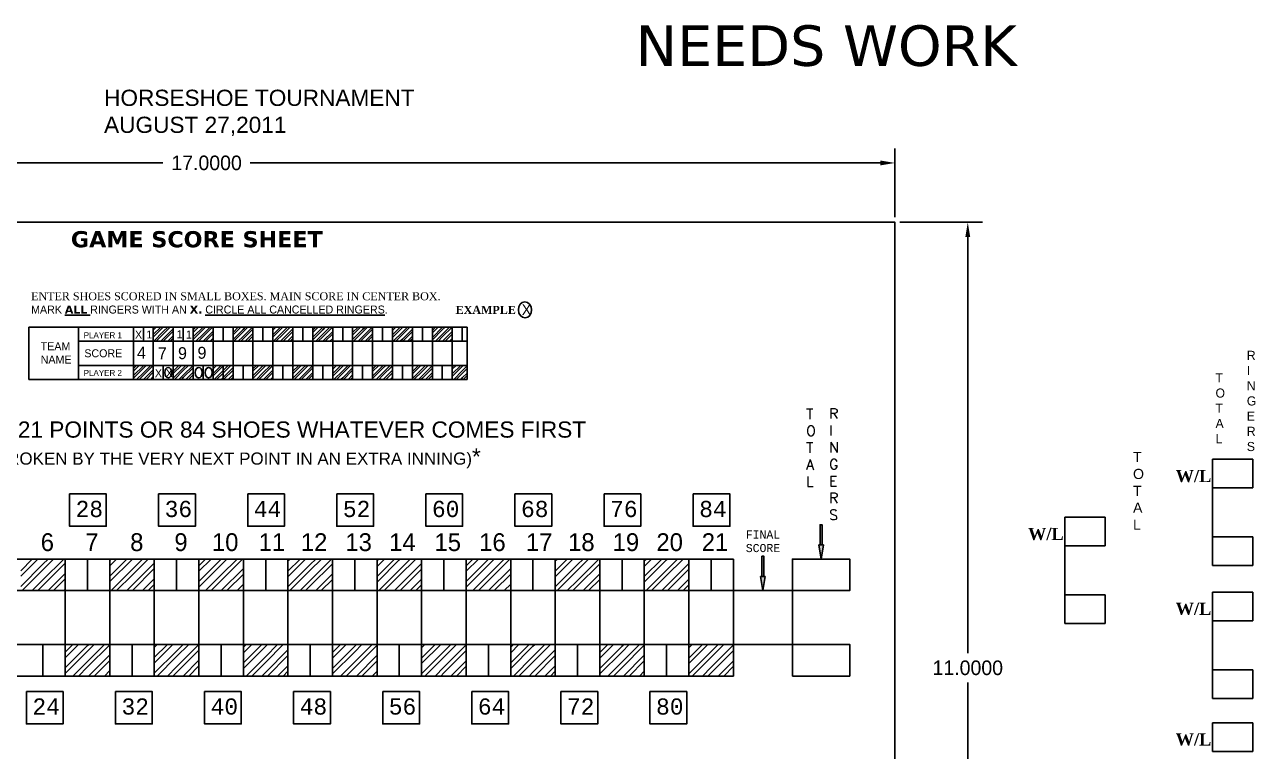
# Model space of a CAD drawing. Header units: inches. Extents: x -19.4 to 18, y -11.2 to 12.7.
# Drawn here: x 2.78 to 17.98, y 3.76 to 12.73 of the extents above; entities that cross this region are included whole.
import ezdxf

# ---------------------------------------------------------------- set-up
doc = ezdxf.new("R2010")
doc.units = ezdxf.units.IN
doc.header["$MEASUREMENT"] = 0
doc.header["$PDMODE"] = 2
doc.layers.add('Layer1', color=7, linetype='Continuous')
doc.layers.add('Layer2', color=7, linetype='Continuous')
doc.dimstyles.get("Standard").update_dxf_attribs({"dimtxt": 0.18, "dimasz": 0.18, "dimexe": 0.18, "dimexo": 0.0625, "dimgap": 0.09, "dimtad": 0, "dimtih": 1, "dimtoh": 1, "dimdec": 4, "dimzin": 0, "dimdsep": 46, "dimtxsty": 'Standard', "dimcen": 0.09, "dimadec": 0, "dimazin": 0, "dimtfac": 1, "dimtdec": 4, "dimtofl": 0, "dimtmove": 0, "dimatfit": 3, "dimfxl": 1, "dimtolj": 1, "dimtzin": 0, "dimarcsym": 0})

# ---------------------------------------------------------------- blocks, each defined once
blk = doc.blocks.new('*D3')
at = {"layer": 'Defpoints', "color": 0, "transparency": 16777216}
for p in [(13.527, 10.286), (13.527, -0.714), (14.426, -0.714)]:
    blk.add_point(p, dxfattribs=at)
at = {"layer": 'Layer2', "color": 0, "lineweight": -2, "transparency": 16777216}
for p, q in [((13.589, 10.286), (14.606, 10.286)), ((14.426, 10.106), (14.426, 4.966)), ((14.426, -0.534), (14.426, 4.606)), ((13.589, -0.714), (14.606, -0.714))]:
    blk.add_line(p, q, dxfattribs=at)
at = {"layer": 'Layer2', "color": 0, "transparency": 16777216}
for points in [[(14.396, 10.106), (14.456, 10.106), (14.426, 10.286)], [(14.396, -0.534), (14.456, -0.534), (14.426, -0.714)]]:
    blk.add_solid(points, dxfattribs=at)
at = {"layer": 'Layer2', "color": 0, "transparency": 16777216, "insert": (14.426, 4.786), "char_height": 0.18, "attachment_point": 5}
blk.add_mtext('\\A1;11.0000', dxfattribs=at)
blk = doc.blocks.new('*D4')
at = {"layer": 'Defpoints', "color": 0, "transparency": 16777216}
for p in [(-3.473, 11.018), (-3.473, 10.286), (13.527, 10.286)]:
    blk.add_point(p, dxfattribs=at)
at = {"layer": 'Layer2', "color": 0, "lineweight": -2, "transparency": 16777216}
for p, q in [((-3.473, 10.349), (-3.473, 11.198)), ((13.527, 10.349), (13.527, 11.198)), ((-3.293, 11.018), (4.487, 11.018)), ((13.347, 11.018), (5.567, 11.018))]:
    blk.add_line(p, q, dxfattribs=at)
at = {"layer": 'Layer2', "color": 0, "transparency": 16777216}
for points in [[(-3.293, 11.048), (-3.293, 10.988), (-3.473, 11.018)], [(13.347, 11.048), (13.347, 10.988), (13.527, 11.018)]]:
    blk.add_solid(points, dxfattribs=at)
at = {"layer": 'Layer2', "color": 0, "transparency": 16777216, "insert": (5.027, 11.018), "char_height": 0.18, "attachment_point": 5}
blk.add_mtext('\\A1;17.0000', dxfattribs=at)

msp = doc.modelspace()

# ---------------------------------------------------------------- hatches: boundary and pattern name
at = {"layer": 'Layer2'}
h = msp.add_hatch(color=256, dxfattribs=at)
h.paths.add_polyline_path([(12.60243, 6.3053), (12.62604, 6.3053), (12.62604, 6.55234), (12.60243, 6.55234)])
h.paths.add_polyline_path([(12.61436, 6.12916), (12.64356, 6.3053), (12.5848, 6.3053)])
h = msp.add_hatch(color=256, dxfattribs=at)
h.paths.add_polyline_path([(11.88449, 5.9159), (11.9081, 5.9159), (11.9081, 6.16294), (11.88449, 6.16294)])
h.paths.add_polyline_path([(11.89642, 5.73976), (11.92562, 5.9159), (11.86685, 5.9159)])

# ---------------------------------------------------------------- linework, layer by layer
at = {"layer": 'Layer1'}
for p, q in [((17.44692, 7.00635), (17.44692, 6.40185)), ((15.62396, 6.29187), (15.62396, 5.68737)), ((11.53195, 6.12916), (-2.90555, 6.12916)), ((2.73195, 5.91684), (2.94427, 6.12916)), ((2.73195, 5.98559), (2.87552, 6.12916)), ((3.00695, 5.99738), (3.13873, 6.12916)), ((3.00695, 6.06613), (3.06998, 6.12916)), ((3.00695, 5.87168), (3.26443, 6.12916)), ((3.28195, 6.12916), (3.28195, 4.68541)), ((3.55695, 6.12916), (3.55695, 5.73976)), ((3.83195, 6.12916), (3.83195, 4.68541)), ((3.83195, 6.04457), (3.91655, 6.12916)), ((3.83195, 6.11332), (3.8478, 6.12916)), ((3.83195, 5.91886), (4.04225, 6.12916)), ((3.83195, 5.85011), (4.10695, 6.12511)), ((4.10695, 6.12511), (4.111, 6.12916)), ((4.10695, 5.93066), (4.30545, 6.12916)), ((4.10695, 5.99941), (4.2367, 6.12916)), ((4.10695, 5.80495), (4.38195, 6.07995)), ((4.38195, 6.12916), (4.38195, 4.68541)), ((4.65695, 6.12916), (4.65695, 5.73976)), ((4.93195, 6.12916), (4.93195, 4.68541)), ((4.93195, 5.97784), (5.08327, 6.12916)), ((4.93195, 6.04659), (5.01452, 6.12916)), ((4.93195, 5.85214), (5.20695, 6.12714)), ((5.20695, 6.05839), (5.27773, 6.12916)), ((5.20695, 5.86393), (5.47218, 6.12916)), ((5.20695, 6.12714), (5.20898, 6.12916)), ((5.20695, 5.93268), (5.40343, 6.12916)), ((5.48195, 6.12916), (5.48195, 4.68541)), ((5.75695, 6.12916), (5.75695, 5.73976)), ((6.03195, 6.12916), (6.03195, 4.68541)), ((6.03195, 6.10557), (6.05554, 6.12916)), ((6.03195, 5.91111), (6.25, 6.12916)), ((6.03195, 5.97986), (6.18125, 6.12916)), ((6.30695, 5.99166), (6.44445, 6.12916)), ((6.30695, 6.06041), (6.3757, 6.12916)), ((6.30695, 5.86596), (6.57016, 6.12916)), ((6.58195, 6.12916), (6.58195, 4.68541)), ((6.85695, 6.12916), (6.85695, 5.73976)), ((7.13195, 6.12916), (7.13195, 4.68541)), ((7.13195, 6.03884), (7.22227, 6.12916)), ((7.13195, 6.10759), (7.15352, 6.12916)), ((7.13195, 5.91314), (7.34797, 6.12916)), ((7.13195, 5.84439), (7.40695, 6.11939)), ((7.40695, 6.11939), (7.41672, 6.12916)), ((7.40695, 5.92493), (7.61118, 6.12916)), ((7.40695, 5.99368), (7.54243, 6.12916)), ((7.68195, 6.12916), (7.68195, 4.68541)), ((7.95695, 6.12916), (7.95695, 5.73976)), ((8.23195, 6.12916), (8.23195, 4.68541)), ((8.23195, 6.12916), (8.23195, 4.68541)), ((8.23195, 5.97784), (8.38327, 6.12916)), ((8.23195, 6.04659), (8.31452, 6.12916)), ((8.23195, 5.85214), (8.50695, 6.12714)), ((8.50695, 6.05839), (8.57773, 6.12916)), ((8.50695, 5.86393), (8.77218, 6.12916)), ((8.50695, 6.12714), (8.50898, 6.12916)), ((8.50695, 5.93268), (8.70343, 6.12916)), ((8.78195, 6.12916), (8.78195, 4.68541)), ((9.05695, 6.12916), (9.05695, 5.73976)), ((9.33195, 6.12916), (9.33195, 4.68541)), ((9.33195, 6.10557), (9.35554, 6.12916)), ((9.33195, 5.91111), (9.55, 6.12916)), ((9.33195, 5.97986), (9.48125, 6.12916)), ((9.60695, 5.99166), (9.74445, 6.12916)), ((9.60695, 6.06041), (9.6757, 6.12916)), ((9.60695, 5.86596), (9.87016, 6.12916)), ((9.88195, 6.12916), (9.88195, 4.68541)), ((10.15695, 6.12916), (10.15695, 5.73976)), ((10.43195, 6.12916), (10.43195, 4.68541)), ((10.43195, 6.03884), (10.52227, 6.12916)), ((10.43195, 6.10759), (10.45352, 6.12916)), ((10.43195, 5.91314), (10.64797, 6.12916)), ((10.43195, 5.84439), (10.70695, 6.11939)), ((10.70695, 6.11939), (10.71672, 6.12916)), ((10.70695, 5.92493), (10.91118, 6.12916)), ((10.70695, 5.99368), (10.84243, 6.12916)), ((10.98195, 6.12916), (10.98195, 4.68541)), ((11.25695, 6.12916), (11.25695, 5.73976)), ((11.53195, 6.12916), (11.53195, 4.68541)), ((2.73195, 5.79113), (3.00695, 6.06613)), ((2.74933, 5.73976), (3.00695, 5.99738)), ((3.00695, 5.80293), (3.28195, 6.07793)), ((3.06949, 5.73976), (3.28195, 5.95223)), ((3.8473, 5.73976), (4.10695, 5.99941)), ((3.91605, 5.73976), (4.10695, 5.93066)), ((4.11051, 5.73976), (4.38195, 6.0112)), ((4.93195, 5.78339), (5.20695, 6.05839)), ((5.01403, 5.73976), (5.20695, 5.93268)), ((5.20848, 5.73976), (5.48195, 6.01323)), ((5.27723, 5.73976), (5.48195, 5.94448)), ((6.03195, 5.78541), (6.30695, 6.06041)), ((6.05505, 5.73976), (6.30695, 5.99166)), ((6.30695, 5.79721), (6.58195, 6.07221)), ((6.37521, 5.73976), (6.58195, 5.9465)), ((7.15303, 5.73976), (7.40695, 5.99368)), ((7.40695, 5.79923), (7.68195, 6.07423)), ((7.41623, 5.73976), (7.68195, 6.00548)), ((8.23195, 5.78339), (8.50695, 6.05839)), ((8.31403, 5.73976), (8.50695, 5.93268)), ((8.50848, 5.73976), (8.78195, 6.01323)), ((8.57723, 5.73976), (8.78195, 5.94448)), ((9.33195, 5.78541), (9.60695, 6.06041)), ((9.35505, 5.73976), (9.60695, 5.99166)), ((9.60695, 5.79721), (9.88195, 6.07221)), ((9.67521, 5.73976), (9.88195, 5.9465)), ((10.45303, 5.73976), (10.70695, 5.99368)), ((10.70695, 5.79923), (10.98195, 6.07423)), ((10.71623, 5.73976), (10.98195, 6.00548)), ((2.87503, 5.73976), (3.00695, 5.87168)), ((2.94378, 5.73976), (3.00695, 5.80293)), ((3.13824, 5.73976), (3.28195, 5.88348)), ((4.04176, 5.73976), (4.10695, 5.80495)), ((4.23621, 5.73976), (4.38195, 5.8855)), ((4.30496, 5.73976), (4.38195, 5.81675)), ((5.08278, 5.73976), (5.20695, 5.86393)), ((5.40294, 5.73976), (5.48195, 5.81877)), ((6.18076, 5.73976), (6.30695, 5.86596)), ((6.24951, 5.73976), (6.30695, 5.79721)), ((6.44396, 5.73976), (6.58195, 5.87775)), ((7.22178, 5.73976), (7.40695, 5.92493)), ((7.34748, 5.73976), (7.40695, 5.79923)), ((7.54194, 5.73976), (7.68195, 5.87977)), ((7.61069, 5.73976), (7.68195, 5.81102)), ((8.38278, 5.73976), (8.50695, 5.86393)), ((8.70294, 5.73976), (8.78195, 5.81877)), ((9.48076, 5.73976), (9.60695, 5.86596)), ((9.54951, 5.73976), (9.60695, 5.79721)), ((9.74396, 5.73976), (9.88195, 5.87775)), ((10.52178, 5.73976), (10.70695, 5.92493)), ((10.64748, 5.73976), (10.70695, 5.79923)), ((10.84194, 5.73976), (10.98195, 5.87977)), ((10.91069, 5.73976), (10.98195, 5.81102)), ((11.53195, 5.73976), (-2.90555, 5.73976)), ((3.26394, 5.73976), (3.28195, 5.75777)), ((5.47169, 5.73976), (5.48195, 5.75002)), ((6.56966, 5.73976), (6.58195, 5.75205)), ((8.77169, 5.73976), (8.78195, 5.75002)), ((9.86966, 5.73976), (9.88195, 5.75205)), ((17.44692, 5.36812), (17.44692, 4.76362)), ((11.53195, 5.07481), (-2.90555, 5.07481)), ((3.00695, 4.68541), (3.00695, 5.07481)), ((3.28195, 4.9112), (3.44556, 5.07481)), ((3.28195, 4.97995), (3.37681, 5.07481)), ((3.28195, 4.7855), (3.55695, 5.0605)), ((3.55695, 4.99175), (3.64001, 5.07481)), ((3.55695, 5.0605), (3.57126, 5.07481)), ((3.55695, 4.86604), (3.76572, 5.07481)), ((3.55695, 4.79729), (3.83195, 5.07229)), ((4.10695, 4.68541), (4.10695, 5.07481)), ((4.38195, 5.03893), (4.41783, 5.07481)), ((4.38195, 4.84448), (4.61228, 5.07481)), ((4.38195, 4.91323), (4.54353, 5.07481)), ((4.65695, 4.92502), (4.80674, 5.07481)), ((4.65695, 4.99377), (4.73799, 5.07481)), ((4.65695, 4.79932), (4.93195, 5.07432)), ((5.20695, 4.68541), (5.20695, 5.07481)), ((5.48195, 4.97221), (5.58456, 5.07481)), ((5.48195, 5.04096), (5.51581, 5.07481)), ((5.48195, 4.8465), (5.71026, 5.07481)), ((5.48195, 4.77775), (5.75695, 5.05275)), ((5.75695, 5.05275), (5.77901, 5.07481)), ((5.75695, 4.8583), (5.97346, 5.07481)), ((5.75695, 4.92705), (5.90471, 5.07481)), ((6.30695, 4.68541), (6.30695, 5.07481)), ((6.58195, 4.90548), (6.75128, 5.07481)), ((6.58195, 4.97423), (6.68253, 5.07481)), ((6.58195, 4.77977), (6.85695, 5.05477)), ((6.85695, 4.98602), (6.94574, 5.07481)), ((6.85695, 5.05477), (6.87699, 5.07481)), ((6.85695, 4.86032), (7.07144, 5.07481)), ((6.85695, 4.79157), (7.13195, 5.06657)), ((7.40695, 4.68541), (7.40695, 5.07481)), ((7.68195, 5.03321), (7.72355, 5.07481)), ((7.68195, 4.83875), (7.91801, 5.07481)), ((7.68195, 4.9075), (7.84926, 5.07481)), ((7.95695, 4.9193), (8.11246, 5.07481)), ((7.95695, 4.98805), (8.04371, 5.07481)), ((7.95695, 4.79359), (8.23195, 5.06859)), ((8.50695, 4.68541), (8.50695, 5.07481)), ((8.78195, 4.97221), (8.88456, 5.07481)), ((8.78195, 5.04096), (8.81581, 5.07481)), ((8.78195, 4.8465), (9.01026, 5.07481)), ((8.78195, 4.77775), (9.05695, 5.05275)), ((9.05695, 5.05275), (9.07901, 5.07481)), ((9.05695, 4.8583), (9.27346, 5.07481)), ((9.05695, 4.92705), (9.20471, 5.07481)), ((9.60695, 4.68541), (9.60695, 5.07481)), ((9.88195, 4.90548), (10.05128, 5.07481)), ((9.88195, 4.97423), (9.98253, 5.07481)), ((9.88195, 4.77977), (10.15695, 5.05477)), ((10.15695, 4.98602), (10.24574, 5.07481)), ((10.15695, 5.05477), (10.17699, 5.07481)), ((10.15695, 4.86032), (10.37144, 5.07481)), ((10.15695, 4.79157), (10.43195, 5.06657)), ((10.70695, 4.68541), (10.70695, 5.07481)), ((10.98195, 5.03321), (11.02355, 5.07481)), ((10.98195, 4.83875), (11.21801, 5.07481)), ((10.98195, 4.9075), (11.14926, 5.07481)), ((11.25695, 4.9193), (11.41246, 5.07481)), ((11.25695, 4.98805), (11.34371, 5.07481)), ((11.25695, 4.79359), (11.53195, 5.06859)), ((3.28195, 4.71675), (3.55695, 4.99175)), ((3.37632, 4.68541), (3.55695, 4.86604)), ((3.57077, 4.68541), (3.83195, 4.94659)), ((3.63952, 4.68541), (3.83195, 4.87784)), ((4.38195, 4.71877), (4.65695, 4.99377)), ((4.41734, 4.68541), (4.65695, 4.92502)), ((4.65695, 4.73057), (4.93195, 5.00557)), ((4.7375, 4.68541), (4.93195, 4.87986)), ((5.51531, 4.68541), (5.75695, 4.92705)), ((5.75695, 4.73259), (6.03195, 5.00759)), ((5.77852, 4.68541), (6.03195, 4.93884)), ((6.58195, 4.71102), (6.85695, 4.98602)), ((6.8765, 4.68541), (7.13195, 4.94087)), ((6.94525, 4.68541), (7.13195, 4.87212)), ((7.68195, 4.71305), (7.95695, 4.98805)), ((7.72306, 4.68541), (7.95695, 4.9193)), ((7.95695, 4.72484), (8.23195, 4.99984)), ((8.04322, 4.68541), (8.23195, 4.87414)), ((8.81531, 4.68541), (9.05695, 4.92705)), ((9.05695, 4.73259), (9.33195, 5.00759)), ((9.07852, 4.68541), (9.33195, 4.93884)), ((9.88195, 4.71102), (10.15695, 4.98602)), ((10.1765, 4.68541), (10.43195, 4.94087)), ((10.24525, 4.68541), (10.43195, 4.87212)), ((10.98195, 4.71305), (11.25695, 4.98805)), ((11.02306, 4.68541), (11.25695, 4.9193)), ((11.25695, 4.72484), (11.53195, 4.99984)), ((11.34322, 4.68541), (11.53195, 4.87414)), ((3.44507, 4.68541), (3.55695, 4.79729)), ((3.76523, 4.68541), (3.83195, 4.75214)), ((4.54304, 4.68541), (4.65695, 4.79932)), ((4.61179, 4.68541), (4.65695, 4.73057)), ((4.80625, 4.68541), (4.93195, 4.81111)), ((5.58406, 4.68541), (5.75695, 4.8583)), ((5.70977, 4.68541), (5.75695, 4.73259)), ((5.90422, 4.68541), (6.03195, 4.81314)), ((5.97297, 4.68541), (6.03195, 4.74439)), ((6.68204, 4.68541), (6.85695, 4.86032)), ((6.75079, 4.68541), (6.85695, 4.79157)), ((7.07095, 4.68541), (7.13195, 4.74641)), ((7.84877, 4.68541), (7.95695, 4.79359)), ((7.91752, 4.68541), (7.95695, 4.72484)), ((8.11197, 4.68541), (8.23195, 4.80539)), ((8.88406, 4.68541), (9.05695, 4.8583)), ((9.00977, 4.68541), (9.05695, 4.73259)), ((9.20422, 4.68541), (9.33195, 4.81314)), ((9.27297, 4.68541), (9.33195, 4.74439)), ((9.98204, 4.68541), (10.15695, 4.86032)), ((10.05079, 4.68541), (10.15695, 4.79157)), ((10.37095, 4.68541), (10.43195, 4.74641)), ((11.14877, 4.68541), (11.25695, 4.79359)), ((11.21752, 4.68541), (11.25695, 4.72484)), ((11.41197, 4.68541), (11.53195, 4.80539)), ((11.53195, 4.68541), (-2.90555, 4.68541))]:
    msp.add_line(p, q, dxfattribs=at)
at = {"layer": 'Layer2'}
for p, q in [((8.24554, 8.99132), (2.83147, 8.99132)), ((2.83147, 8.99132), (2.83147, 8.34532)), ((3.44671, 8.99132), (3.44671, 8.34532)), ((4.12346, 8.99132), (4.12346, 8.34532)), ((4.24651, 8.99132), (4.24651, 8.81709)), ((4.36956, 8.99132), (4.36956, 8.34532)), ((4.36956, 8.95603), (4.40485, 8.99132)), ((4.36956, 8.86902), (4.49186, 8.99132)), ((4.36956, 8.98679), (4.37409, 8.99132)), ((4.36956, 8.89979), (4.46109, 8.99132)), ((4.49261, 8.90506), (4.57886, 8.99132)), ((4.49261, 8.93582), (4.5481, 8.99132)), ((4.49261, 8.84882), (4.61565, 8.97186)), ((4.61565, 8.99132), (4.61565, 8.34532)), ((4.7387, 8.99132), (4.7387, 8.81709)), ((4.86175, 8.99132), (4.86175, 8.34532)), ((4.86175, 8.92617), (4.92689, 8.99132)), ((4.86175, 8.95694), (4.89613, 8.99132)), ((4.86175, 8.86993), (4.98314, 8.99132)), ((4.98479, 8.96221), (5.0139, 8.99132)), ((4.98479, 8.87521), (5.10091, 8.99132)), ((4.98479, 8.90597), (5.07014, 8.99132)), ((5.10784, 8.99132), (5.10784, 8.34532)), ((5.23089, 8.99132), (5.23089, 8.81709)), ((5.23089, 8.99132), (5.23089, 8.81709)), ((5.35393, 8.99132), (5.35393, 8.34532)), ((5.35393, 8.98333), (5.36193, 8.99132)), ((5.35393, 8.89632), (5.44894, 8.99132)), ((5.35393, 8.92708), (5.41817, 8.99132)), ((5.47698, 8.93236), (5.53594, 8.99132)), ((5.47698, 8.96312), (5.50518, 8.99132)), ((5.47698, 8.87611), (5.59219, 8.99132)), ((5.47698, 8.84535), (5.60003, 8.9684)), ((5.60003, 8.99132), (5.60003, 8.34532)), ((5.72307, 8.99132), (5.72307, 8.81709)), ((5.84612, 8.99132), (5.84612, 8.34532)), ((5.84612, 8.95347), (5.88397, 8.99132)), ((5.84612, 8.98423), (5.85321, 8.99132)), ((5.84612, 8.89722), (5.94022, 8.99132)), ((5.84612, 8.86646), (5.96917, 8.98951)), ((5.96917, 8.98951), (5.97098, 8.99132)), ((5.96917, 8.9025), (6.05799, 8.99132)), ((5.96917, 8.93326), (6.02722, 8.99132)), ((5.96917, 8.84626), (6.09221, 8.9693)), ((6.09221, 8.99132), (6.09221, 8.34532)), ((6.21526, 8.99132), (6.21526, 8.81709)), ((6.33831, 8.99132), (6.33831, 8.34532)), ((6.33831, 8.92361), (6.40602, 8.99132)), ((6.33831, 8.95438), (6.37525, 8.99132)), ((6.33831, 8.86737), (6.46136, 8.99041)), ((6.46136, 8.95965), (6.49302, 8.99132)), ((6.46136, 8.87265), (6.58003, 8.99132)), ((6.46136, 8.99041), (6.46226, 8.99132)), ((6.46136, 8.90341), (6.54927, 8.99132)), ((6.5844, 8.99132), (6.5844, 8.34532)), ((6.70745, 8.99132), (6.70745, 8.81709)), ((6.8305, 8.99132), (6.8305, 8.34532)), ((6.8305, 8.98076), (6.84105, 8.99132)), ((6.8305, 8.89376), (6.92806, 8.99132)), ((6.8305, 8.92452), (6.8973, 8.99132)), ((6.95354, 8.9298), (7.01507, 8.99132)), ((6.95354, 8.96056), (6.9843, 8.99132)), ((6.95354, 8.87355), (7.07131, 8.99132)), ((7.07659, 8.99132), (7.07659, 8.34532)), ((7.19964, 8.99132), (7.19964, 8.81709)), ((7.32268, 8.99132), (7.32268, 8.34532)), ((7.32268, 8.95091), (7.3631, 8.99132)), ((7.32268, 8.98167), (7.33233, 8.99132)), ((7.32268, 8.89466), (7.41934, 8.99132)), ((7.32268, 8.8639), (7.44573, 8.98695)), ((7.44573, 8.98695), (7.4501, 8.99132)), ((7.44573, 8.89994), (7.53711, 8.99132)), ((7.44573, 8.9307), (7.50635, 8.99132)), ((7.44573, 8.8437), (7.56878, 8.96674)), ((7.56878, 8.99132), (7.56878, 8.34532)), ((7.69182, 8.99132), (7.69182, 8.81709)), ((7.81487, 8.99132), (7.81487, 8.34532)), ((7.81487, 8.92105), (7.88514, 8.99132)), ((7.81487, 8.95181), (7.85438, 8.99132)), ((7.81487, 8.86481), (7.93792, 8.98785)), ((7.93792, 8.95709), (7.97215, 8.99132)), ((7.93792, 8.87008), (8.05915, 8.99132)), ((7.93792, 8.98785), (7.94138, 8.99132)), ((7.93792, 8.90085), (8.02839, 8.99132)), ((8.06096, 8.99132), (8.06096, 8.34532)), ((8.18401, 8.99132), (8.18401, 8.81709)), ((8.24554, 8.34532), (8.24554, 8.99132)), ((8.24554, 8.81709), (3.44671, 8.81709)), ((4.37387, 8.81709), (4.49261, 8.93582)), ((4.40463, 8.81709), (4.49261, 8.90506)), ((4.46087, 8.81709), (4.49261, 8.84882)), ((4.49164, 8.81709), (4.49261, 8.81806)), ((4.49261, 8.81806), (4.61565, 8.9411)), ((4.54788, 8.81709), (4.61565, 8.88486)), ((4.57864, 8.81709), (4.61565, 8.8541)), ((4.86175, 8.83917), (4.98479, 8.96221)), ((4.89591, 8.81709), (4.98479, 8.90597)), ((4.92667, 8.81709), (4.98479, 8.87521)), ((4.98292, 8.81709), (4.98479, 8.81896)), ((4.98479, 8.81896), (5.10784, 8.94201)), ((5.01368, 8.81709), (5.10784, 8.91125)), ((5.06992, 8.81709), (5.10784, 8.855)), ((5.10069, 8.81709), (5.10784, 8.82424)), ((5.35393, 8.84007), (5.47698, 8.96312)), ((5.36171, 8.81709), (5.47698, 8.93236)), ((5.41795, 8.81709), (5.47698, 8.87611)), ((5.44872, 8.81709), (5.47698, 8.84535)), ((5.50496, 8.81709), (5.60003, 8.91215)), ((5.53572, 8.81709), (5.60003, 8.88139)), ((5.59197, 8.81709), (5.60003, 8.82514)), ((5.85299, 8.81709), (5.96917, 8.93326)), ((5.88375, 8.81709), (5.96917, 8.9025)), ((5.94, 8.81709), (5.96917, 8.84626)), ((5.97076, 8.81709), (6.09221, 8.93854)), ((6.027, 8.81709), (6.09221, 8.8823)), ((6.05777, 8.81709), (6.09221, 8.85153)), ((6.33831, 8.83661), (6.46136, 8.95965)), ((6.37503, 8.81709), (6.46136, 8.90341)), ((6.4058, 8.81709), (6.46136, 8.87265)), ((6.46204, 8.81709), (6.5844, 8.93945)), ((6.4928, 8.81709), (6.5844, 8.90869)), ((6.54905, 8.81709), (6.5844, 8.85244)), ((6.57981, 8.81709), (6.5844, 8.82168)), ((6.8305, 8.83751), (6.95354, 8.96056)), ((6.84083, 8.81709), (6.95354, 8.9298)), ((6.89708, 8.81709), (6.95354, 8.87355)), ((6.92784, 8.81709), (6.95354, 8.84279)), ((6.95354, 8.84279), (7.07659, 8.96584)), ((6.98408, 8.81709), (7.07659, 8.90959)), ((7.01485, 8.81709), (7.07659, 8.87883)), ((7.07109, 8.81709), (7.07659, 8.82258)), ((7.33211, 8.81709), (7.44573, 8.9307)), ((7.36288, 8.81709), (7.44573, 8.89994)), ((7.41912, 8.81709), (7.44573, 8.8437)), ((7.44988, 8.81709), (7.56878, 8.93598)), ((7.50613, 8.81709), (7.56878, 8.87973)), ((7.53689, 8.81709), (7.56878, 8.84897)), ((7.81487, 8.83404), (7.93792, 8.95709)), ((7.85416, 8.81709), (7.93792, 8.90085)), ((7.88492, 8.81709), (7.93792, 8.87008)), ((7.94116, 8.81709), (8.06096, 8.93689)), ((7.97193, 8.81709), (8.06096, 8.90612)), ((8.02817, 8.81709), (8.06096, 8.84988)), ((8.05893, 8.81709), (8.06096, 8.81912)), ((8.24554, 8.51956), (3.44671, 8.51956)), ((4.12346, 8.44892), (4.19411, 8.51956)), ((4.12346, 8.47968), (4.16335, 8.51956)), ((4.12346, 8.39267), (4.24651, 8.51572)), ((4.24651, 8.48495), (4.28112, 8.51956)), ((4.24651, 8.39795), (4.36812, 8.51956)), ((4.24651, 8.51572), (4.25035, 8.51956)), ((4.24651, 8.42871), (4.33736, 8.51956)), ((4.49261, 8.34532), (4.49261, 8.51956)), ((4.61565, 8.50607), (4.62914, 8.51956)), ((4.61565, 8.41906), (4.71615, 8.51956)), ((4.61565, 8.44982), (4.68539, 8.51956)), ((4.7387, 8.4551), (4.80316, 8.51956)), ((4.7387, 8.48586), (4.7724, 8.51956)), ((4.7387, 8.39885), (4.8594, 8.51956)), ((4.98479, 8.34532), (4.98479, 8.51956)), ((5.10784, 8.47621), (5.15119, 8.51956)), ((5.10784, 8.50697), (5.12043, 8.51956)), ((5.10784, 8.41996), (5.20743, 8.51956)), ((5.10784, 8.3892), (5.23089, 8.51225)), ((5.23089, 8.34532), (5.23089, 8.51956)), ((5.23089, 8.51225), (5.2382, 8.51956)), ((5.23089, 8.42524), (5.3252, 8.51956)), ((5.23089, 8.456), (5.29444, 8.51956)), ((5.47698, 8.34532), (5.47698, 8.51956)), ((5.60003, 8.44635), (5.67323, 8.51956)), ((5.60003, 8.47712), (5.64247, 8.51956)), ((5.60003, 8.39011), (5.72307, 8.51316)), ((5.72307, 8.48239), (5.76024, 8.51956)), ((5.72307, 8.51316), (5.72948, 8.51956)), ((5.72307, 8.42615), (5.81648, 8.51956)), ((5.72307, 8.39539), (5.84612, 8.51843)), ((5.96917, 8.34532), (5.96917, 8.51956)), ((6.09221, 8.50351), (6.10827, 8.51956)), ((6.09221, 8.4165), (6.19528, 8.51956)), ((6.09221, 8.44726), (6.16451, 8.51956)), ((6.21526, 8.45254), (6.28228, 8.51956)), ((6.21526, 8.4833), (6.25152, 8.51956)), ((6.21526, 8.39629), (6.33831, 8.51934)), ((6.46136, 8.34532), (6.46136, 8.51956)), ((6.5844, 8.47365), (6.63031, 8.51956)), ((6.5844, 8.50441), (6.59955, 8.51956)), ((6.5844, 8.4174), (6.68656, 8.51956)), ((6.70745, 8.50969), (6.71732, 8.51956)), ((6.70745, 8.42268), (6.80433, 8.51956)), ((6.70745, 8.45344), (6.77356, 8.51956)), ((6.95354, 8.34532), (6.95354, 8.51956)), ((7.07659, 8.44379), (7.15236, 8.51956)), ((7.07659, 8.47455), (7.12159, 8.51956)), ((7.07659, 8.38755), (7.19964, 8.51059)), ((7.19964, 8.47983), (7.23936, 8.51956)), ((7.19964, 8.51059), (7.2086, 8.51956)), ((7.19964, 8.42359), (7.29561, 8.51956)), ((7.19964, 8.39282), (7.32268, 8.51587)), ((7.44573, 8.34532), (7.44573, 8.51956)), ((7.56878, 8.50094), (7.58739, 8.51956)), ((7.56878, 8.41394), (7.6744, 8.51956)), ((7.56878, 8.4447), (7.64364, 8.51956)), ((7.69182, 8.44998), (7.76141, 8.51956)), ((7.69182, 8.48074), (7.73064, 8.51956)), ((7.69182, 8.39373), (7.81487, 8.51678)), ((7.93792, 8.34532), (7.93792, 8.51956)), ((8.06096, 8.47109), (8.10944, 8.51956)), ((8.06096, 8.50185), (8.07867, 8.51956)), ((8.06096, 8.41484), (8.16568, 8.51956)), ((8.18401, 8.50713), (8.19644, 8.51956)), ((8.18401, 8.45088), (8.24554, 8.51241)), ((4.12346, 8.36191), (4.24651, 8.48495)), ((4.16313, 8.34532), (4.24651, 8.42871)), ((4.19389, 8.34532), (4.24651, 8.39795)), ((4.25013, 8.34532), (4.36956, 8.46475)), ((4.2809, 8.34532), (4.36956, 8.43399)), ((4.33714, 8.34532), (4.36956, 8.37774)), ((4.61565, 8.36281), (4.7387, 8.48586)), ((4.62892, 8.34532), (4.7387, 8.4551)), ((4.68517, 8.34532), (4.7387, 8.39885)), ((4.71593, 8.34532), (4.7387, 8.36809)), ((4.7387, 8.36809), (4.86175, 8.49114)), ((4.77218, 8.34532), (4.86175, 8.43489)), ((4.80294, 8.34532), (4.86175, 8.40413)), ((5.12021, 8.34532), (5.23089, 8.456)), ((5.15097, 8.34532), (5.23089, 8.42524)), ((5.20721, 8.34532), (5.23089, 8.369)), ((5.23089, 8.369), (5.35393, 8.49204)), ((5.23798, 8.34532), (5.35393, 8.46128)), ((5.29422, 8.34532), (5.35393, 8.40504)), ((5.32498, 8.34532), (5.35393, 8.37427)), ((5.60003, 8.35935), (5.72307, 8.48239)), ((5.64225, 8.34532), (5.72307, 8.42615)), ((5.67301, 8.34532), (5.72307, 8.39539)), ((5.72926, 8.34532), (5.84612, 8.46219)), ((5.76002, 8.34532), (5.84612, 8.43143)), ((5.81626, 8.34532), (5.84612, 8.37518)), ((6.09221, 8.36025), (6.21526, 8.4833)), ((6.10805, 8.34532), (6.21526, 8.45254)), ((6.16429, 8.34532), (6.21526, 8.39629)), ((6.19506, 8.34532), (6.21526, 8.36553)), ((6.21526, 8.36553), (6.33831, 8.48858)), ((6.2513, 8.34532), (6.33831, 8.43233)), ((6.28206, 8.34532), (6.33831, 8.40157)), ((6.5844, 8.38664), (6.70745, 8.50969)), ((6.59933, 8.34532), (6.70745, 8.45344)), ((6.63009, 8.34532), (6.70745, 8.42268)), ((6.68634, 8.34532), (6.70745, 8.36644)), ((6.70745, 8.36644), (6.8305, 8.48948)), ((6.7171, 8.34532), (6.8305, 8.45872)), ((6.77334, 8.34532), (6.8305, 8.40248)), ((6.80411, 8.34532), (6.8305, 8.37171)), ((7.07659, 8.35679), (7.19964, 8.47983)), ((7.12137, 8.34532), (7.19964, 8.42359)), ((7.15214, 8.34532), (7.19964, 8.39282)), ((7.20838, 8.34532), (7.32268, 8.45963)), ((7.23914, 8.34532), (7.32268, 8.42886)), ((7.29539, 8.34532), (7.32268, 8.37262)), ((7.56878, 8.35769), (7.69182, 8.48074)), ((7.58717, 8.34532), (7.69182, 8.44998)), ((7.64342, 8.34532), (7.69182, 8.39373)), ((7.67418, 8.34532), (7.69182, 8.36297)), ((7.69182, 8.36297), (7.81487, 8.48602)), ((7.73043, 8.34532), (7.81487, 8.42977)), ((7.76119, 8.34532), (7.81487, 8.39901)), ((8.06096, 8.38408), (8.18401, 8.50713)), ((8.07845, 8.34532), (8.18401, 8.45088)), ((8.10922, 8.34532), (8.18401, 8.42012)), ((8.16546, 8.34532), (8.18401, 8.36387)), ((8.18401, 8.42012), (8.24554, 8.48164)), ((8.18401, 8.36387), (8.24554, 8.4254)), ((8.19622, 8.34532), (8.24554, 8.39464)), ((8.24554, 8.34532), (2.83147, 8.34532)), ((4.3679, 8.34532), (4.36956, 8.34698)), ((4.85918, 8.34532), (4.86175, 8.34789)), ((17.44692, 7.36035), (17.94692, 7.36035)), ((17.44692, 7.36035), (17.44692, 7.00635)), ((17.94692, 7.36035), (17.94692, 7.00635)), ((17.44692, 7.00635), (17.94692, 7.00635)), ((15.62396, 6.64587), (16.12396, 6.64587)), ((15.62396, 6.64587), (15.62396, 6.29187)), ((16.12396, 6.64587), (16.12396, 6.29187)), ((17.44692, 6.40185), (17.94692, 6.40185)), ((17.44692, 6.40185), (17.44692, 6.04785)), ((17.94692, 6.40185), (17.94692, 6.04785)), ((12.61436, 6.12916), (12.5848, 6.3053)), ((12.5848, 6.3053), (12.64356, 6.3053)), ((12.64356, 6.3053), (12.61436, 6.12916)), ((15.62396, 6.29187), (16.12396, 6.29187)), ((17.44692, 6.04785), (17.94692, 6.04785)), ((11.89642, 5.73976), (11.86685, 5.9159)), ((11.86685, 5.9159), (11.92562, 5.9159)), ((11.92562, 5.9159), (11.89642, 5.73976)), ((15.62396, 5.68737), (16.12396, 5.68737)), ((15.62396, 5.68737), (15.62396, 5.33337)), ((16.12396, 5.68737), (16.12396, 5.33337)), ((17.44692, 5.72212), (17.44692, 5.36812)), ((17.44692, 5.72212), (17.94692, 5.72212)), ((17.94692, 5.72212), (17.94692, 5.36812)), ((15.62396, 5.33337), (16.12396, 5.33337)), ((17.44692, 5.36812), (17.94692, 5.36812)), ((17.44692, 5.36812), (17.94692, 5.36812)), ((17.44692, 4.76362), (17.94692, 4.76362)), ((17.44692, 4.76362), (17.94692, 4.76362)), ((17.44692, 4.76362), (17.44692, 4.40962)), ((17.94692, 4.76362), (17.94692, 4.40962)), ((17.44692, 4.40962), (17.94692, 4.40962)), ((17.44692, 4.10944), (17.44692, 3.75544)), ((17.44692, 4.10944), (17.94692, 4.10944)), ((17.94692, 4.10944), (17.94692, 3.75544)), ((17.44692, 3.75544), (17.94692, 3.75544))]:
    msp.add_line(p, q, dxfattribs=at)
for points in [[(-3.47335, 10.2861), (13.52665, 10.2861), (13.52665, -0.7139), (-3.47335, -0.7139)], [(3.33458, 6.93214), (3.78891, 6.93214), (3.78891, 6.5331), (3.33458, 6.5331)], [(4.43458, 6.93214), (4.88891, 6.93214), (4.88891, 6.5331), (4.43458, 6.5331)], [(5.53458, 6.93214), (5.98891, 6.93214), (5.98891, 6.5331), (5.53458, 6.5331)], [(6.63458, 6.93214), (7.08891, 6.93214), (7.08891, 6.5331), (6.63458, 6.5331)], [(7.73458, 6.93214), (8.18891, 6.93214), (8.18891, 6.5331), (7.73458, 6.5331)], [(8.83458, 6.93214), (9.28891, 6.93214), (9.28891, 6.5331), (8.83458, 6.5331)], [(9.93458, 6.93214), (10.38891, 6.93214), (10.38891, 6.5331), (9.93458, 6.5331)], [(11.03458, 6.93214), (11.48891, 6.93214), (11.48891, 6.5331), (11.03458, 6.5331)], [(12.60243, 6.3053), (12.62604, 6.3053), (12.62604, 6.55234), (12.60243, 6.55234)], [(11.88449, 5.9159), (11.9081, 5.9159), (11.9081, 6.16294), (11.88449, 6.16294)], [(12.26088, 5.73976), (12.96783, 5.73976), (12.96783, 6.12916), (12.26088, 6.12916)], [(11.53195, 5.73976), (12.26088, 5.73976), (12.26088, 5.07481), (11.53195, 5.07481)], [(12.26088, 4.68541), (12.96783, 4.68541), (12.96783, 5.07481), (12.26088, 5.07481)], [(2.80178, 4.49388), (3.25611, 4.49388), (3.25611, 4.09483), (2.80178, 4.09483)], [(3.90178, 4.49388), (4.35611, 4.49388), (4.35611, 4.09483), (3.90178, 4.09483)], [(5.00178, 4.49388), (5.45611, 4.49388), (5.45611, 4.09483), (5.00178, 4.09483)], [(6.10178, 4.49388), (6.55611, 4.49388), (6.55611, 4.09483), (6.10178, 4.09483)], [(7.20178, 4.49388), (7.65611, 4.49388), (7.65611, 4.09483), (7.20178, 4.09483)], [(8.30178, 4.49388), (8.75611, 4.49388), (8.75611, 4.09483), (8.30178, 4.09483)], [(9.40178, 4.49388), (9.85611, 4.49388), (9.85611, 4.09483), (9.40178, 4.09483)], [(10.50178, 4.49388), (10.95611, 4.49388), (10.95611, 4.09483), (10.50178, 4.09483)]]:
    msp.add_lwpolyline(points, close=True, dxfattribs=at)
for centre, major_axis, ratio in [((8.95889, 9.20469), (-0.00135, 0.09824), 0.83565035), ((4.5535, 8.42982), (0, 0.06434), 0.6528187), ((4.92977, 8.42982), (0, 0.06434), 0.6528187), ((5.05282, 8.42982), (0, 0.06434), 0.6528187)]:
    msp.add_ellipse(centre, major_axis=major_axis, ratio=ratio, dxfattribs=at)

# ---------------------------------------------------------------- texts
for s, insert, char_height, width, attachment_point in [('{\\fVerdana|b0|i0|c0|p34;\\C1;NEEDS WORK }', (10.3243, 12.71637), 0.5, 8.1588386, 1), ('{\\fArial Baltic|b0|i0|c186|p34;HORSESHOE TOURNAMENT\\PAUGUST 27,2011}', (3.76127, 11.92216), 0.2, 5.4818802, 1), ('{\\fVerdana|b1|i0|c0|p34;GAME SCORE SHEET}', (3.35133, 10.17683), 0.2, 7.0179, 1), ('{\\fTimes New Roman|b0|i0|c0|p18;ENTER SHOES SCORED IN SMALL BOXES. MAIN SCORE IN CENTER BOX.\\P}MARK {\\fVerdana|b1|i0|c0|p34;\\LALL} RINGERS WITH AN {\\fVerdana|b1|i0|c0|p34;X.} {\\fVAGRounded BT|b0|i0|c0|p34;\\LCIRCLE ALL CANCELLED RINGERS}.', (2.86034, 9.42222), 0.0984375, 5.38055, 1), ('X', (8.91858, 9.27208), 0.13125, 0.1489688, 1), ('{\\fTimes New Roman|b1|i0|c0|p18;EXAMPLE}', (8.1021, 9.25408), 0.0984375, 1.8101125, 1), ('PLAYER 1', (3.50981, 8.92923), 0.073828, 0.6767578, 1), ('X', (4.14337, 8.94921), 0.09844, 0.1007016, 1), ('1', (4.28386, 8.95012), 0.09844, 0.1007016, 1), ('1', (4.65666, 8.95282), 0.09844, 0.1007016, 1), ('1', (4.77249, 8.94963), 0.09844, 0.1007016, 1), ('TEAM\\PNAME', (2.97905, 8.80505), 0.098438, 0.6152344, 1), ('SCORE', (3.51757, 8.71832), 0.098438, 0.567, 1), ('4', (4.16786, 8.74901), 0.14766, 0.2023875, 1), ('7', (4.42655, 8.74379), 0.14766, 0.2023875, 1), ('9', (4.67478, 8.74379), 0.14766, 0.2023875, 1), ('9', (4.91518, 8.74901), 0.14766, 0.2023875, 1), ('R\\PI\\PN\\PG\\PE\\PR\\PS', (17.8713, 8.69975), 0.1125, 0.2287, 1), ('PLAYER 2', (3.50981, 8.46355), 0.073828, 0.6767578, 1), ('X', (4.38915, 8.47248), 0.09844, 0.1007016, 1), ('X', (4.52347, 8.47248), 0.09844, 0.1007016, 1), ('T\\PO\\PT\\PA\\PL', (17.48513, 8.4219), 0.1125, 0.2287, 1), ('{\\fTxt_IV50|b0|i0|c0|p2;T\\PO\\PT\\PA\\PL}', (12.43107, 7.98255), 0.125, 2.2406377, 1), ('{\\fTxt_IV50|b0|i0|c0|p2;R\\PI\\PN\\PG\\PE\\PR\\PS}', (12.71473, 7.98698), 0.125, 2.2406377, 1), ('{\\fArial Baltic|b0|i0|c186|p34;GAME ENDS AT 21 POINTS OR 84 SHOES WHATEVER COMES FIRST\\P(\\H0.75x;TIES BROKEN BY THE VERY NEXT POINT IN AN EXTRA INNING)\\H1.333x;*}', (5.11059, 7.82762), 0.2, 11.9873389, 2), ('{\\fArial|b0|i0|c0|p34;T\\PO\\PT\\PA\\PL}', (16.46612, 7.45059), 0.125, 2.2406377, 1), ('{\\fTimes New Roman|b1|i0|c0|p18;W/L}', (16.99248, 7.22834), 0.15, 0.5, 1), ('{\\fMonospac821 BT|b0|i0|c0|p49;28}', (3.40982, 6.84746), 0.2, 0.5475591, 1), ('{\\fMonospac821 BT|b0|i0|c0|p49;36}', (4.50982, 6.84746), 0.2, 0.5475591, 1), ('{\\fMonospac821 BT|b0|i0|c0|p49;44}', (5.60982, 6.84746), 0.2, 0.5475591, 1), ('{\\fMonospac821 BT|b0|i0|c0|p49;52}', (6.70982, 6.84746), 0.2, 0.5475591, 1), ('{\\fMonospac821 BT|b0|i0|c0|p49;60}', (7.80982, 6.84746), 0.2, 0.5475591, 1), ('{\\fMonospac821 BT|b0|i0|c0|p49;68}', (8.90982, 6.84746), 0.2, 0.5475591, 1), ('{\\fMonospac821 BT|b0|i0|c0|p49;76}', (10.00982, 6.84746), 0.2, 0.5475591, 1), ('{\\fMonospac821 BT|b0|i0|c0|p49;84}', (11.10982, 6.84746), 0.2, 0.5475591, 1), ('6', (2.97953, 6.44778), 0.22, 0.48114, 1), ('7', (3.52953, 6.44778), 0.22, 0.48114, 1), ('8', (4.08357, 6.44778), 0.22, 0.48114, 1), ('9', (4.62953, 6.44778), 0.22, 0.48114, 1), ('10', (5.09315, 6.44778), 0.22, 0.48114, 1), ('11', (5.67059, 6.44778), 0.22, 0.48114, 1), ('12', (6.19113, 6.44778), 0.22, 0.48114, 1), ('13', (6.74113, 6.44778), 0.22, 0.48114, 1), ('14', (7.28125, 6.44778), 0.22, 0.48114, 1), ('15', (7.84113, 6.44778), 0.22, 0.48114, 1), ('16', (8.39315, 6.44778), 0.22, 0.48114, 1), ('17', (8.97059, 6.44778), 0.22, 0.48114, 1), ('18', (9.49113, 6.44778), 0.22, 0.48114, 1), ('19', (10.04113, 6.44778), 0.22, 0.48114, 1), ('20', (10.58125, 6.44778), 0.22, 0.48114, 1), ('21', (11.14113, 6.44778), 0.22, 0.48114, 1), ('{\\fMonospac821 BT|b0|i0|c0|p49;FINAL\\PSCORE}', (11.68546, 6.48162), 0.1, 0.9598269, 1), ('{\\fTimes New Roman|b1|i0|c0|p18;W/L}', (15.16951, 6.51386), 0.15, 0.5, 1), ('{\\fTimes New Roman|b1|i0|c0|p18;W/L}', (16.99248, 5.59011), 0.15, 0.5, 1), ('{\\fMonospac821 BT|b0|i0|c0|p49;24}', (2.87702, 4.4092), 0.2, 0.5475591, 1), ('{\\fMonospac821 BT|b0|i0|c0|p49;32}', (3.97702, 4.4092), 0.2, 0.5475591, 1), ('{\\fMonospac821 BT|b0|i0|c0|p49;40}', (5.07702, 4.4092), 0.2, 0.5475591, 1), ('{\\fMonospac821 BT|b0|i0|c0|p49;48}', (6.17702, 4.4092), 0.2, 0.5475591, 1), ('{\\fMonospac821 BT|b0|i0|c0|p49;56}', (7.27702, 4.4092), 0.2, 0.5475591, 1), ('{\\fMonospac821 BT|b0|i0|c0|p49;64}', (8.37702, 4.4092), 0.2, 0.5475591, 1), ('{\\fMonospac821 BT|b0|i0|c0|p49;72}', (9.47702, 4.4092), 0.2, 0.5475591, 1), ('{\\fMonospac821 BT|b0|i0|c0|p49;80}', (10.57702, 4.4092), 0.2, 0.5475591, 1), ('{\\fTimes New Roman|b1|i0|c0|p18;W/L}', (16.99248, 3.97742), 0.15, 0.5, 1)]:
    msp.add_mtext(s, dxfattribs=dict(at, insert=insert, char_height=char_height, width=width, attachment_point=attachment_point))
at = {"layer": 'Layer2', "char_height": 0.18, "attachment_point": 1}
for insert in [(12.10991, 5.33475), (12.10991, 5.30908)]:
    msp.add_mtext('\\A1;', dxfattribs=dict(at, insert=insert))

# ---------------------------------------------------------------- dimensions: what is measured, and where the dimension line sits
at = {"layer": 'Layer2'}
dim = msp.add_linear_dim(base=(-3.47335, 11.01792), p1=(13.52665, 10.2861), p2=(-3.47335, 10.2861), dimstyle='Standard', dxfattribs=at)
dim.commit()
dim.dimension.update_dxf_attribs({"geometry": '*D4', "text_midpoint": (5.02665, 11.01792)})
dim = msp.add_linear_dim(base=(14.42645, -0.7139), p1=(13.52665, 10.2861), p2=(13.52665, -0.7139), angle=90, dimstyle='Standard', dxfattribs=at)
dim.commit()
dim.dimension.update_dxf_attribs({"geometry": '*D3', "text_midpoint": (14.42645, 4.7861)})

doc.saveas('drawing.dxf')
